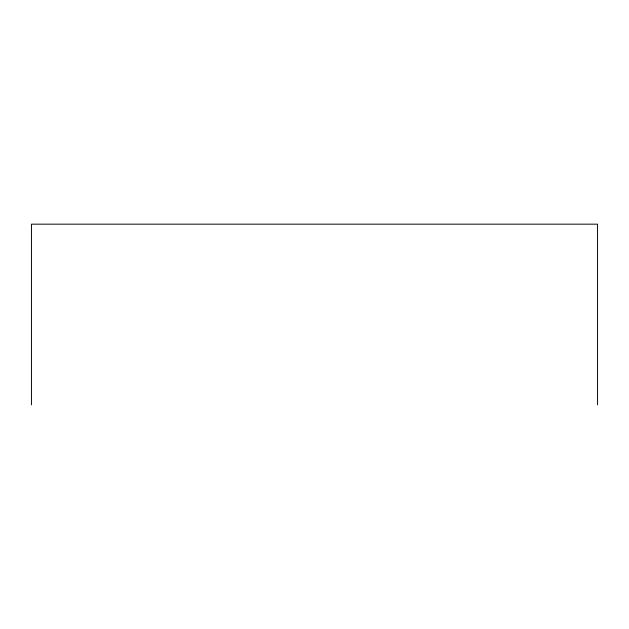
<?xml version="1.0" encoding="UTF-8"?>
<svg xmlns="http://www.w3.org/2000/svg" width="629" height="629" viewBox="0 0 629 629"><rect width="100%" height="100%" fill="white"/><g stroke="black" fill="none" stroke-linecap="round" stroke-linejoin="round"><path stroke-width="0.94" d="M597.55 404.832L597.55 224.168L31.45 224.168L31.45 404.832"/></g></svg>
